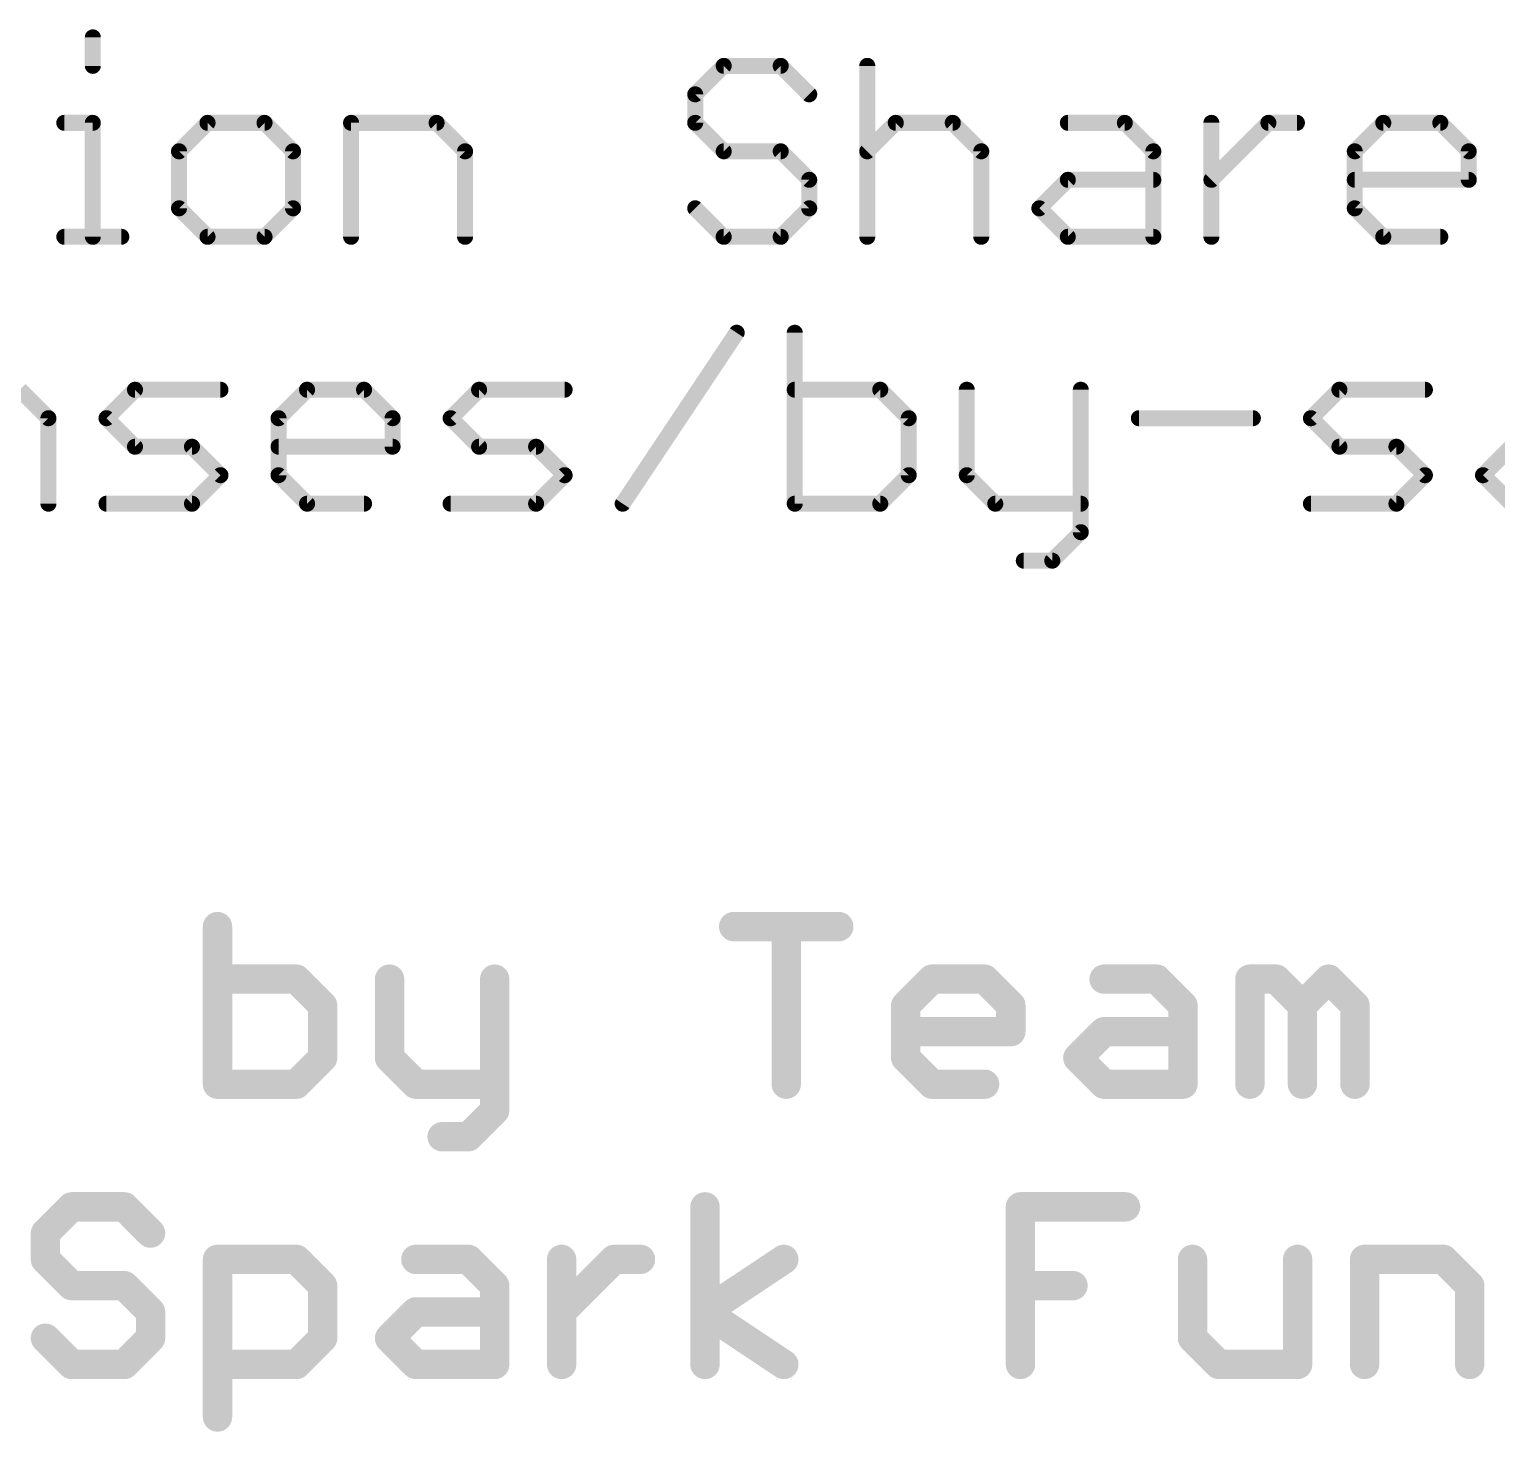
# Model space of a CAD drawing. Extents: x -32 to 75, y -15 to 35.
# Drawn here: x 34.1 to 48.06, y -15.11 to -1.76 of the extents above; entities that cross this region are included whole.
import ezdxf

# ---------------------------------------------------------------- set-up
doc = ezdxf.new("R2010")
doc.units = 0
doc.layers.add('51', color=53, linetype='CONTINUOUS')

msp = doc.modelspace()

# ---------------------------------------------------------------- linework, layer by layer
at = {"layer": '51'}
for points, const_width in [([(34.7058, -1.8356), (34.7058, -2.1068)], 0.1524), ([(40.7087, -2.1068), (40.4375, -2.378)], 0.1524), ([(41.251, -2.1068), (40.7087, -2.1068)], 0.1524), ([(41.5222, -2.378), (41.251, -2.1068)], 0.1524), ([(42.0747, -2.1068), (42.0747, -3.7338)], 0.1524), ([(40.4375, -2.378), (40.4375, -2.6491)], 0.1524), ([(34.4346, -2.6491), (34.7058, -2.6491)], 0.1524), ([(34.7058, -2.6491), (34.7058, -3.7338)], 0.1524), ([(35.7972, -2.6491), (35.5261, -2.9203)], 0.1524), ([(36.3396, -2.6491), (35.7972, -2.6491)], 0.1524), ([(36.6107, -2.9203), (36.3396, -2.6491)], 0.1524), ([(37.1632, -3.7338), (37.1632, -2.6491)], 0.1524), ([(37.1632, -2.6491), (37.9767, -2.6491)], 0.1524), ([(37.9767, -2.6491), (38.2479, -2.9203)], 0.1524), ([(40.4375, -2.6491), (40.7087, -2.9203)], 0.1524), ([(42.0747, -2.9203), (42.3458, -2.6491)], 0.1524), ([(42.3458, -2.6491), (42.8882, -2.6491)], 0.1524), ([(42.8882, -2.6491), (43.1593, -2.9203)], 0.1524), ([(43.983, -2.6491), (44.5253, -2.6491)], 0.1524), ([(44.5253, -2.6491), (44.7965, -2.9203)], 0.1524), ([(45.349, -3.7338), (45.349, -2.6491)], 0.1524), ([(45.349, -3.1915), (45.8913, -2.6491)], 0.1524), ([(45.8913, -2.6491), (46.1625, -2.6491)], 0.1524), ([(46.7133, -2.9203), (46.9845, -2.6491)], 0.1524), ([(46.9845, -2.6491), (47.5268, -2.6491)], 0.1524), ([(47.5268, -2.6491), (47.798, -2.9203)], 0.1524), ([(35.5261, -2.9203), (35.5261, -3.4626)], 0.1524), ([(36.6107, -3.4626), (36.6107, -2.9203)], 0.1524), ([(38.2479, -2.9203), (38.2479, -3.7338)], 0.1524), ([(40.7087, -2.9203), (41.251, -2.9203)], 0.1524), ([(41.251, -2.9203), (41.5222, -3.1915)], 0.1524), ([(43.1593, -2.9203), (43.1593, -3.7338)], 0.1524), ([(44.7965, -2.9203), (44.7965, -3.7338)], 0.1524), ([(46.7133, -3.4626), (46.7133, -2.9203)], 0.1524), ([(47.798, -2.9203), (47.798, -3.1915)], 0.1524), ([(41.5222, -3.1915), (41.5222, -3.4626)], 0.1524), ([(43.7118, -3.4626), (43.983, -3.1915)], 0.1524), ([(43.983, -3.1915), (44.7965, -3.1915)], 0.1524), ([(47.798, -3.1915), (46.7133, -3.1915)], 0.1524), ([(35.5261, -3.4626), (35.7972, -3.7338)], 0.1524), ([(36.3396, -3.7338), (36.6107, -3.4626)], 0.1524), ([(40.7087, -3.7338), (40.4375, -3.4626)], 0.1524), ([(41.5222, -3.4626), (41.251, -3.7338)], 0.1524), ([(43.983, -3.7338), (43.7118, -3.4626)], 0.1524), ([(46.9845, -3.7338), (46.7133, -3.4626)], 0.1524), ([(34.4346, -3.7338), (34.977, -3.7338)], 0.1524), ([(35.7972, -3.7338), (36.3396, -3.7338)], 0.1524), ([(41.251, -3.7338), (40.7087, -3.7338)], 0.1524), ([(44.7965, -3.7338), (43.983, -3.7338)], 0.1524), ([(47.5268, -3.7338), (46.9845, -3.7338)], 0.1524), ([(39.7474, -6.2738), (40.832, -4.6468)], 0.1524), ([(41.3845, -4.6468), (41.3845, -6.2738)], 0.1524), ([(34.0122, -5.1891), (34.2834, -5.4603)], 0.1524), ([(34.8359, -5.4603), (35.1071, -5.1891)], 0.1524), ([(35.1071, -5.1891), (35.9205, -5.1891)], 0.1524), ([(36.473, -5.4603), (36.7442, -5.1891)], 0.1524), ([(36.7442, -5.1891), (37.2865, -5.1891)], 0.1524), ([(37.2865, -5.1891), (37.5577, -5.4603)], 0.1524), ([(38.1102, -5.4603), (38.3814, -5.1891)], 0.1524), ([(38.3814, -5.1891), (39.1949, -5.1891)], 0.1524), ([(42.198, -5.1891), (41.3845, -5.1891)], 0.1524), ([(42.4692, -5.4603), (42.198, -5.1891)], 0.1524), ([(43.0217, -5.1891), (43.0217, -6.0026)], 0.1524), ([(44.1063, -5.1891), (44.1063, -6.545)], 0.1524), ([(46.296, -5.4603), (46.5671, -5.1891)], 0.1524), ([(46.5671, -5.1891), (47.3806, -5.1891)], 0.1524), ([(34.2834, -5.4603), (34.2834, -6.2738)], 0.1524), ([(35.1071, -5.7315), (34.8359, -5.4603)], 0.1524), ([(36.473, -6.0026), (36.473, -5.4603)], 0.1524), ([(37.5577, -5.4603), (37.5577, -5.7315)], 0.1524), ([(38.3814, -5.7315), (38.1102, -5.4603)], 0.1524), ([(42.4692, -6.0026), (42.4692, -5.4603)], 0.1524), ([(44.6588, -5.4603), (45.7435, -5.4603)], 0.1524), ([(46.5671, -5.7315), (46.296, -5.4603)], 0.1524), ([(35.6494, -5.7315), (35.1071, -5.7315)], 0.1524), ([(35.9205, -6.0026), (35.6494, -5.7315)], 0.1524), ([(37.5577, -5.7315), (36.473, -5.7315)], 0.1524), ([(38.9237, -5.7315), (38.3814, -5.7315)], 0.1524), ([(39.1949, -6.0026), (38.9237, -5.7315)], 0.1524), ([(47.1095, -5.7315), (46.5671, -5.7315)], 0.1524), ([(47.3806, -6.0026), (47.1095, -5.7315)], 0.1524), ([(47.9331, -6.0026), (48.2043, -5.7315)], 0.1524), ([(35.6494, -6.2738), (35.9205, -6.0026)], 0.1524), ([(36.7442, -6.2738), (36.473, -6.0026)], 0.1524), ([(38.9237, -6.2738), (39.1949, -6.0026)], 0.1524), ([(42.198, -6.2738), (42.4692, -6.0026)], 0.1524), ([(43.0217, -6.0026), (43.2928, -6.2738)], 0.1524), ([(47.1095, -6.2738), (47.3806, -6.0026)], 0.1524), ([(48.2043, -6.2738), (47.9331, -6.0026)], 0.1524), ([(34.8359, -6.2738), (35.6494, -6.2738)], 0.1524), ([(37.2865, -6.2738), (36.7442, -6.2738)], 0.1524), ([(38.1102, -6.2738), (38.9237, -6.2738)], 0.1524), ([(41.3845, -6.2738), (42.198, -6.2738)], 0.1524), ([(43.2928, -6.2738), (44.1063, -6.2738)], 0.1524), ([(46.296, -6.2738), (47.1095, -6.2738)], 0.1524), ([(44.1063, -6.545), (43.8352, -6.8161)], 0.1524), ([(43.8352, -6.8161), (43.564, -6.8161)], 0.1524), ([(35.8922, -10.2984), (35.8922, -11.7983)], 0.2794), ([(40.8036, -10.2984), (41.8036, -10.2984)], 0.2794), ([(41.3036, -11.7983), (41.3036, -10.2984)], 0.2794), ([(36.6421, -10.7984), (35.8922, -10.7984)], 0.2794), ([(36.8921, -11.0484), (36.6421, -10.7984)], 0.2794), ([(37.5293, -10.7984), (37.5293, -11.5483)], 0.2794), ([(38.5293, -10.7984), (38.5293, -12.0483)], 0.2794), ([(42.4408, -11.0484), (42.6908, -10.7984)], 0.2794), ([(42.6908, -10.7984), (43.1907, -10.7984)], 0.2794), ([(43.1907, -10.7984), (43.4407, -11.0484)], 0.2794), ([(44.3279, -10.7984), (44.8279, -10.7984)], 0.2794), ([(44.8279, -10.7984), (45.0779, -11.0484)], 0.2794), ([(45.7151, -11.7983), (45.7151, -10.7984)], 0.2794), ([(45.7151, -10.7984), (45.9651, -10.7984)], 0.2794), ([(45.9651, -10.7984), (46.2151, -11.0484)], 0.2794), ([(46.2151, -11.0484), (46.4651, -10.7984)], 0.2794), ([(46.4651, -10.7984), (46.715, -11.0484)], 0.2794), ([(36.8921, -11.5483), (36.8921, -11.0484)], 0.2794), ([(42.4408, -11.5483), (42.4408, -11.0484)], 0.2794), ([(43.4407, -11.0484), (43.4407, -11.2983)], 0.2794), ([(45.0779, -11.0484), (45.0779, -11.7983)], 0.2794), ([(46.2151, -11.0484), (46.2151, -11.7983)], 0.2794), ([(46.715, -11.0484), (46.715, -11.7983)], 0.2794), ([(43.4407, -11.2983), (42.4408, -11.2983)], 0.2794), ([(44.078, -11.5483), (44.3279, -11.2983)], 0.2794), ([(44.3279, -11.2983), (45.0779, -11.2983)], 0.2794), ([(36.6421, -11.7983), (36.8921, -11.5483)], 0.2794), ([(37.5293, -11.5483), (37.7793, -11.7983)], 0.2794), ([(42.6908, -11.7983), (42.4408, -11.5483)], 0.2794), ([(44.3279, -11.7983), (44.078, -11.5483)], 0.2794), ([(35.8922, -11.7983), (36.6421, -11.7983)], 0.2794), ([(37.7793, -11.7983), (38.5293, -11.7983)], 0.2794), ([(43.1907, -11.7983), (42.6908, -11.7983)], 0.2794), ([(45.0779, -11.7983), (44.3279, -11.7983)], 0.2794), ([(38.5293, -12.0483), (38.2793, -12.2983)], 0.2794), ([(38.2793, -12.2983), (38.0293, -12.2983)], 0.2794), ([(34.505, -12.9654), (34.255, -13.2154)], 0.2794), ([(35.005, -12.9654), (34.505, -12.9654)], 0.2794), ([(35.2549, -13.2154), (35.005, -12.9654)], 0.2794), ([(40.5308, -14.4653), (40.5308, -12.9654)], 0.2794), ([(43.5322, -14.4653), (43.5322, -12.9654)], 0.2794), ([(43.5322, -12.9654), (44.5322, -12.9654)], 0.2794), ([(34.255, -13.2154), (34.255, -13.4654)], 0.2794), ([(34.255, -13.4654), (34.505, -13.7154)], 0.2794), ([(35.8922, -14.9653), (35.8922, -13.4654)], 0.2794), ([(35.8922, -13.4654), (36.6421, -13.4654)], 0.2794), ([(36.6421, -13.4654), (36.8921, -13.7154)], 0.2794), ([(37.7793, -13.4654), (38.2793, -13.4654)], 0.2794), ([(38.2793, -13.4654), (38.5293, -13.7154)], 0.2794), ([(39.1665, -14.4653), (39.1665, -13.4654)], 0.2794), ([(39.1665, -13.9653), (39.6664, -13.4654)], 0.2794), ([(39.6664, -13.4654), (39.9164, -13.4654)], 0.2794), ([(40.5308, -13.9653), (41.2807, -13.4654)], 0.2794), ([(45.1694, -13.4654), (45.1694, -14.2153)], 0.2794), ([(46.1693, -14.4653), (46.1693, -13.4654)], 0.2794), ([(46.8066, -14.4653), (46.8066, -13.4654)], 0.2794), ([(46.8066, -13.4654), (47.5565, -13.4654)], 0.2794), ([(47.5565, -13.4654), (47.8065, -13.7154)], 0.2794), ([(34.505, -13.7154), (35.005, -13.7154)], 0.2794), ([(35.005, -13.7154), (35.2549, -13.9653)], 0.2794), ([(36.8921, -13.7154), (36.8921, -14.2153)], 0.2794), ([(38.5293, -13.7154), (38.5293, -14.4653)], 0.2794), ([(43.5322, -13.7154), (44.0322, -13.7154)], 0.2794), ([(47.8065, -13.7154), (47.8065, -14.4653)], 0.2794), ([(35.2549, -13.9653), (35.2549, -14.2153)], 0.2794), ([(37.5293, -14.2153), (37.7793, -13.9653)], 0.2794), ([(37.7793, -13.9653), (38.5293, -13.9653)], 0.2794), ([(41.2807, -14.4653), (40.5308, -13.9653)], 0.2794), ([(34.505, -14.4653), (34.255, -14.2153)], 0.2794), ([(35.2549, -14.2153), (35.005, -14.4653)], 0.2794), ([(36.8921, -14.2153), (36.6421, -14.4653)], 0.2794), ([(37.7793, -14.4653), (37.5293, -14.2153)], 0.2794), ([(45.1694, -14.2153), (45.4194, -14.4653)], 0.2794), ([(35.005, -14.4653), (34.505, -14.4653)], 0.2794), ([(36.6421, -14.4653), (35.8922, -14.4653)], 0.2794), ([(38.5293, -14.4653), (37.7793, -14.4653)], 0.2794), ([(45.4194, -14.4653), (46.1693, -14.4653)], 0.2794)]:
    msp.add_lwpolyline(points, dxfattribs=dict(at, const_width=const_width))
for points, const_width in [([(34.7439, -1.8356, 1), (34.6677, -1.8356)], 0.0762), ([(34.6677, -2.1068, 1), (34.7439, -2.1068)], 0.0762), ([(40.7087, -2.0687, 1), (40.7087, -2.1449)], 0.0762), ([(40.7356, -2.1338, 1), (40.6818, -2.0799)], 0.0762), ([(41.278, -2.0799, 1), (41.2241, -2.1338)], 0.0762), ([(41.251, -2.1449, 1), (41.251, -2.0687)], 0.0762), ([(42.1128, -2.1068, 1), (42.0366, -2.1068)], 0.0762), ([(40.4756, -2.378, 1), (40.3994, -2.378)], 0.0762), ([(40.4106, -2.351, 1), (40.4645, -2.4049)], 0.0762), ([(41.4953, -2.4049, 1), (41.5491, -2.351)], 0.0762), ([(34.4346, -2.611, 1), (34.4346, -2.6872)], 0.0762), ([(34.7439, -2.6491, 1), (34.6677, -2.6491)], 0.0762), ([(34.7058, -2.6872, 1), (34.7058, -2.611)], 0.0762), ([(35.7972, -2.611, 1), (35.7972, -2.6872)], 0.0762), ([(35.8242, -2.6761, 1), (35.7703, -2.6222)], 0.0762), ([(36.3665, -2.6222, 1), (36.3126, -2.6761)], 0.0762), ([(36.3396, -2.6872, 1), (36.3396, -2.611)], 0.0762), ([(37.2013, -2.6491, 1), (37.1251, -2.6491)], 0.0762), ([(37.1632, -2.611, 1), (37.1632, -2.6872)], 0.0762), ([(38.0037, -2.6222, 1), (37.9498, -2.6761)], 0.0762), ([(37.9767, -2.6872, 1), (37.9767, -2.611)], 0.0762), ([(40.4645, -2.6222, 1), (40.4106, -2.6761)], 0.0762), ([(40.3994, -2.6491, 1), (40.4756, -2.6491)], 0.0762), ([(42.3458, -2.611, 1), (42.3458, -2.6872)], 0.0762), ([(42.3728, -2.6761, 1), (42.3189, -2.6222)], 0.0762), ([(42.9151, -2.6222, 1), (42.8612, -2.6761)], 0.0762), ([(42.8882, -2.6872, 1), (42.8882, -2.611)], 0.0762), ([(43.983, -2.611, 1), (43.983, -2.6872)], 0.0762), ([(44.5523, -2.6222, 1), (44.4984, -2.6761)], 0.0762), ([(44.5253, -2.6872, 1), (44.5253, -2.611)], 0.0762), ([(45.3871, -2.6491, 1), (45.3109, -2.6491)], 0.0762), ([(45.8913, -2.611, 1), (45.8913, -2.6872)], 0.0762), ([(45.9183, -2.6761, 1), (45.8644, -2.6222)], 0.0762), ([(46.1625, -2.6872, 1), (46.1625, -2.611)], 0.0762), ([(46.9845, -2.611, 1), (46.9845, -2.6872)], 0.0762), ([(47.0114, -2.6761, 1), (46.9575, -2.6222)], 0.0762), ([(47.5537, -2.6222, 1), (47.4998, -2.6761)], 0.0762), ([(47.5268, -2.6872, 1), (47.5268, -2.611)], 0.0762), ([(35.5642, -2.9203, 1), (35.488, -2.9203)], 0.0762), ([(35.4991, -2.8934, 1), (35.553, -2.9472)], 0.0762), ([(36.6488, -2.9203, 1), (36.5726, -2.9203)], 0.0762), ([(36.5838, -2.9472, 1), (36.6377, -2.8934)], 0.0762), ([(38.286, -2.9203, 1), (38.2098, -2.9203)], 0.0762), ([(38.2209, -2.9472, 1), (38.2748, -2.8934)], 0.0762), ([(40.7087, -2.8822, 1), (40.7087, -2.9584)], 0.0762), ([(40.6818, -2.9472, 1), (40.7356, -2.8934)], 0.0762), ([(41.278, -2.8934, 1), (41.2241, -2.9472)], 0.0762), ([(41.251, -2.9584, 1), (41.251, -2.8822)], 0.0762), ([(42.0477, -2.8934, 1), (42.1016, -2.9472)], 0.0762), ([(43.1974, -2.9203, 1), (43.1212, -2.9203)], 0.0762), ([(43.1324, -2.9472, 1), (43.1863, -2.8934)], 0.0762), ([(44.8346, -2.9203, 1), (44.7584, -2.9203)], 0.0762), ([(44.7696, -2.9472, 1), (44.8234, -2.8934)], 0.0762), ([(46.7514, -2.9203, 1), (46.6752, -2.9203)], 0.0762), ([(46.6864, -2.8934, 1), (46.7402, -2.9472)], 0.0762), ([(47.8361, -2.9203, 1), (47.7599, -2.9203)], 0.0762), ([(47.771, -2.9472, 1), (47.8249, -2.8934)], 0.0762), ([(41.5603, -3.1915, 1), (41.4841, -3.1915)], 0.0762), ([(41.4952, -3.2184, 1), (41.5491, -3.1645)], 0.0762), ([(43.983, -3.1534, 1), (43.983, -3.2296)], 0.0762), ([(44.0099, -3.2184, 1), (43.9561, -3.1645)], 0.0762), ([(44.7965, -3.2296, 1), (44.7965, -3.1534)], 0.0762), ([(45.3221, -3.1645, 1), (45.3759, -3.2184)], 0.0762), ([(46.7133, -3.1534, 1), (46.7133, -3.2296)], 0.0762), ([(47.7599, -3.1915, 1), (47.8361, -3.1915)], 0.0762), ([(47.798, -3.2296, 1), (47.798, -3.1534)], 0.0762), ([(35.553, -3.4357, 1), (35.4991, -3.4896)], 0.0762), ([(35.488, -3.4626, 1), (35.5642, -3.4626)], 0.0762), ([(36.5726, -3.4626, 1), (36.6488, -3.4626)], 0.0762), ([(36.6377, -3.4896, 1), (36.5838, -3.4357)], 0.0762), ([(40.4645, -3.4357, 1), (40.4106, -3.4896)], 0.0762), ([(41.4841, -3.4626, 1), (41.5603, -3.4626)], 0.0762), ([(41.5491, -3.4896, 1), (41.4953, -3.4357)], 0.0762), ([(43.7388, -3.4357, 1), (43.6849, -3.4896)], 0.0762), ([(43.6849, -3.4357, 1), (43.7388, -3.4896)], 0.0762), ([(46.7402, -3.4357, 1), (46.6864, -3.4896)], 0.0762), ([(46.6752, -3.4626, 1), (46.7514, -3.4626)], 0.0762), ([(34.4346, -3.6957, 1), (34.4346, -3.7719)], 0.0762), ([(34.6677, -3.7338, 1), (34.7439, -3.7338)], 0.0762), ([(34.977, -3.7719, 1), (34.977, -3.6957)], 0.0762), ([(35.7972, -3.6957, 1), (35.7972, -3.7719)], 0.0762), ([(35.7703, -3.7607, 1), (35.8242, -3.7069)], 0.0762), ([(36.3126, -3.7069, 1), (36.3665, -3.7607)], 0.0762), ([(36.3396, -3.7719, 1), (36.3396, -3.6957)], 0.0762), ([(37.1251, -3.7338, 1), (37.2013, -3.7338)], 0.0762), ([(38.2098, -3.7338, 1), (38.286, -3.7338)], 0.0762), ([(40.7087, -3.6957, 1), (40.7087, -3.7719)], 0.0762), ([(40.6818, -3.7607, 1), (40.7356, -3.7069)], 0.0762), ([(41.2241, -3.7069, 1), (41.278, -3.7607)], 0.0762), ([(41.251, -3.7719, 1), (41.251, -3.6957)], 0.0762), ([(42.0366, -3.7338, 1), (42.1128, -3.7338)], 0.0762), ([(43.1212, -3.7338, 1), (43.1974, -3.7338)], 0.0762), ([(43.983, -3.6957, 1), (43.983, -3.7719)], 0.0762), ([(43.9561, -3.7607, 1), (44.0099, -3.7069)], 0.0762), ([(44.7584, -3.7338, 1), (44.8346, -3.7338)], 0.0762), ([(44.7965, -3.7719, 1), (44.7965, -3.6957)], 0.0762), ([(45.3109, -3.7338, 1), (45.3871, -3.7338)], 0.0762), ([(46.9845, -3.6957, 1), (46.9845, -3.7719)], 0.0762), ([(46.9575, -3.7607, 1), (47.0114, -3.7069)], 0.0762), ([(47.5268, -3.7719, 1), (47.5268, -3.6957)], 0.0762), ([(40.8637, -4.6679, 1), (40.8003, -4.6257)], 0.0762), ([(41.4226, -4.6468, 1), (41.3464, -4.6468)], 0.0762), ([(35.1071, -5.151, 1), (35.1071, -5.2272)], 0.0762), ([(35.134, -5.2161, 1), (35.0801, -5.1622)], 0.0762), ([(35.9205, -5.2272, 1), (35.9205, -5.151)], 0.0762), ([(36.7442, -5.151, 1), (36.7442, -5.2272)], 0.0762), ([(36.7712, -5.2161, 1), (36.7173, -5.1622)], 0.0762), ([(37.3135, -5.1622, 1), (37.2596, -5.2161)], 0.0762), ([(37.2865, -5.2272, 1), (37.2865, -5.151)], 0.0762), ([(38.3814, -5.151, 1), (38.3814, -5.2272)], 0.0762), ([(38.4083, -5.2161, 1), (38.3544, -5.1622)], 0.0762), ([(39.1949, -5.2272, 1), (39.1949, -5.151)], 0.0762), ([(41.3845, -5.151, 1), (41.3845, -5.2272)], 0.0762), ([(42.225, -5.1622, 1), (42.1711, -5.2161)], 0.0762), ([(42.198, -5.2272, 1), (42.198, -5.151)], 0.0762), ([(43.0598, -5.1891, 1), (42.9836, -5.1891)], 0.0762), ([(44.1444, -5.1891, 1), (44.0682, -5.1891)], 0.0762), ([(46.5671, -5.151, 1), (46.5671, -5.2272)], 0.0762), ([(46.5941, -5.2161, 1), (46.5402, -5.1622)], 0.0762), ([(47.3806, -5.2272, 1), (47.3806, -5.151)], 0.0762), ([(34.3215, -5.4603, 1), (34.2453, -5.4603)], 0.0762), ([(34.2565, -5.4872, 1), (34.3103, -5.4334)], 0.0762), ([(34.8628, -5.4334, 1), (34.8089, -5.4872)], 0.0762), ([(34.8089, -5.4334, 1), (34.8628, -5.4872)], 0.0762), ([(36.5111, -5.4603, 1), (36.4349, -5.4603)], 0.0762), ([(36.4461, -5.4334, 1), (36.5, -5.4872)], 0.0762), ([(37.5958, -5.4603, 1), (37.5196, -5.4603)], 0.0762), ([(37.5308, -5.4872, 1), (37.5846, -5.4334)], 0.0762), ([(38.1371, -5.4334, 1), (38.0833, -5.4872)], 0.0762), ([(38.0833, -5.4334, 1), (38.1371, -5.4872)], 0.0762), ([(42.5073, -5.4603, 1), (42.4311, -5.4603)], 0.0762), ([(42.4422, -5.4872, 1), (42.4961, -5.4334)], 0.0762), ([(44.6588, -5.4222, 1), (44.6588, -5.4984)], 0.0762), ([(45.7435, -5.4984, 1), (45.7435, -5.4222)], 0.0762), ([(46.3229, -5.4334, 1), (46.269, -5.4872)], 0.0762), ([(46.269, -5.4334, 1), (46.3229, -5.4872)], 0.0762), ([(35.1071, -5.6934, 1), (35.1071, -5.7696)], 0.0762), ([(35.0801, -5.7584, 1), (35.134, -5.7045)], 0.0762), ([(35.6763, -5.7045, 1), (35.6224, -5.7584)], 0.0762), ([(35.6494, -5.7696, 1), (35.6494, -5.6934)], 0.0762), ([(36.473, -5.6934, 1), (36.473, -5.7696)], 0.0762), ([(37.5196, -5.7315, 1), (37.5958, -5.7315)], 0.0762), ([(37.5577, -5.7696, 1), (37.5577, -5.6934)], 0.0762), ([(38.3814, -5.6934, 1), (38.3814, -5.7696)], 0.0762), ([(38.3544, -5.7584, 1), (38.4083, -5.7045)], 0.0762), ([(38.9506, -5.7045, 1), (38.8968, -5.7584)], 0.0762), ([(38.9237, -5.7696, 1), (38.9237, -5.6934)], 0.0762), ([(46.5671, -5.6934, 1), (46.5671, -5.7696)], 0.0762), ([(46.5402, -5.7584, 1), (46.5941, -5.7045)], 0.0762), ([(47.1364, -5.7045, 1), (47.0825, -5.7584)], 0.0762), ([(47.1095, -5.7696, 1), (47.1095, -5.6934)], 0.0762), ([(35.9475, -6.0296, 1), (35.8936, -5.9757)], 0.0762), ([(35.8936, -6.0296, 1), (35.9475, -5.9757)], 0.0762), ([(36.5, -5.9757, 1), (36.4461, -6.0296)], 0.0762), ([(36.4349, -6.0026, 1), (36.5111, -6.0026)], 0.0762), ([(39.2218, -6.0296, 1), (39.1679, -5.9757)], 0.0762), ([(39.1679, -6.0296, 1), (39.2218, -5.9757)], 0.0762), ([(42.4311, -6.0026, 1), (42.5073, -6.0026)], 0.0762), ([(42.4961, -6.0296, 1), (42.4422, -5.9757)], 0.0762), ([(43.0486, -5.9757, 1), (42.9947, -6.0296)], 0.0762), ([(42.9836, -6.0026, 1), (43.0598, -6.0026)], 0.0762), ([(47.4076, -6.0296, 1), (47.3537, -5.9757)], 0.0762), ([(47.3537, -6.0296, 1), (47.4076, -5.9757)], 0.0762), ([(47.9601, -5.9757, 1), (47.9062, -6.0296)], 0.0762), ([(47.9062, -5.9757, 1), (47.9601, -6.0296)], 0.0762), ([(34.2453, -6.2738, 1), (34.3215, -6.2738)], 0.0762), ([(34.8359, -6.2357, 1), (34.8359, -6.3119)], 0.0762), ([(35.6224, -6.2469, 1), (35.6763, -6.3007)], 0.0762), ([(35.6494, -6.3119, 1), (35.6494, -6.2357)], 0.0762), ([(36.7442, -6.2357, 1), (36.7442, -6.3119)], 0.0762), ([(36.7173, -6.3007, 1), (36.7712, -6.2469)], 0.0762), ([(37.2865, -6.3119, 1), (37.2865, -6.2357)], 0.0762), ([(38.1102, -6.2357, 1), (38.1102, -6.3119)], 0.0762), ([(38.8968, -6.2469, 1), (38.9506, -6.3007)], 0.0762), ([(38.9237, -6.3119, 1), (38.9237, -6.2357)], 0.0762), ([(39.7157, -6.2527, 1), (39.7791, -6.2949)], 0.0762), ([(41.3845, -6.2357, 1), (41.3845, -6.3119)], 0.0762), ([(41.3464, -6.2738, 1), (41.4226, -6.2738)], 0.0762), ([(42.1711, -6.2469, 1), (42.2249, -6.3007)], 0.0762), ([(42.198, -6.3119, 1), (42.198, -6.2357)], 0.0762), ([(43.2928, -6.2357, 1), (43.2928, -6.3119)], 0.0762), ([(43.2659, -6.3007, 1), (43.3198, -6.2469)], 0.0762), ([(44.1063, -6.3119, 1), (44.1063, -6.2357)], 0.0762), ([(46.296, -6.2357, 1), (46.296, -6.3119)], 0.0762), ([(47.0825, -6.2469, 1), (47.1364, -6.3007)], 0.0762), ([(47.1095, -6.3119, 1), (47.1095, -6.2357)], 0.0762), ([(44.0682, -6.545, 1), (44.1444, -6.545)], 0.0762), ([(44.1333, -6.5719, 1), (44.0794, -6.518)], 0.0762), ([(43.564, -6.778, 1), (43.564, -6.8542)], 0.0762), ([(43.8082, -6.7892, 1), (43.8621, -6.8431)], 0.0762), ([(43.8352, -6.8542, 1), (43.8352, -6.778)], 0.0762), ([(35.962, -10.2984, 1), (35.8223, -10.2984)], 0.1397), ([(40.8036, -10.2286, 1), (40.8036, -10.3683)], 0.1397), ([(41.3735, -10.2984, 1), (41.2338, -10.2984)], 0.1397), ([(41.8036, -10.3683, 1), (41.8036, -10.2286)], 0.1397), ([(35.8922, -10.7285, 1), (35.8922, -10.8682)], 0.1397), ([(36.6915, -10.749, 1), (36.5927, -10.8478)], 0.1397), ([(36.6421, -10.8682, 1), (36.6421, -10.7285)], 0.1397), ([(37.5992, -10.7984, 1), (37.4595, -10.7984)], 0.1397), ([(38.5991, -10.7984, 1), (38.4594, -10.7984)], 0.1397), ([(42.6908, -10.7285, 1), (42.6908, -10.8682)], 0.1397), ([(42.7402, -10.8478, 1), (42.6414, -10.749)], 0.1397), ([(43.2401, -10.749, 1), (43.1413, -10.8478)], 0.1397), ([(43.1907, -10.8682, 1), (43.1907, -10.7285)], 0.1397), ([(44.3279, -10.7285, 1), (44.3279, -10.8682)], 0.1397), ([(44.8773, -10.749, 1), (44.7785, -10.8478)], 0.1397), ([(44.8279, -10.8682, 1), (44.8279, -10.7285)], 0.1397), ([(45.7151, -10.7285, 1), (45.7151, -10.8682)], 0.1397), ([(45.785, -10.7984, 1), (45.6453, -10.7984)], 0.1397), ([(46.0145, -10.749, 1), (45.9157, -10.8478)], 0.1397), ([(45.9651, -10.8682, 1), (45.9651, -10.7285)], 0.1397), ([(46.5144, -10.749, 1), (46.4157, -10.8478)], 0.1397), ([(46.5144, -10.8478, 1), (46.4157, -10.749)], 0.1397), ([(36.9619, -11.0484, 1), (36.8222, -11.0484)], 0.1397), ([(36.8427, -11.0978, 1), (36.9415, -10.999)], 0.1397), ([(42.5107, -11.0484, 1), (42.371, -11.0484)], 0.1397), ([(42.3914, -10.999, 1), (42.4902, -11.0978)], 0.1397), ([(43.5106, -11.0484, 1), (43.3709, -11.0484)], 0.1397), ([(43.3913, -11.0978, 1), (43.4901, -10.999)], 0.1397), ([(45.1477, -11.0484, 1), (45.008, -11.0484)], 0.1397), ([(45.0285, -11.0978, 1), (45.1273, -10.999)], 0.1397), ([(46.2849, -11.0484, 1), (46.1452, -11.0484)], 0.1397), ([(46.1657, -10.999, 1), (46.2645, -11.0978)], 0.1397), ([(46.1657, -11.0978, 1), (46.2645, -10.999)], 0.1397), ([(46.7849, -11.0484, 1), (46.6452, -11.0484)], 0.1397), ([(46.6656, -11.0978, 1), (46.7644, -10.999)], 0.1397), ([(42.4408, -11.2285, 1), (42.4408, -11.3682)], 0.1397), ([(43.4407, -11.3682, 1), (43.4407, -11.2285)], 0.1397), ([(44.3279, -11.2285, 1), (44.3279, -11.3682)], 0.1397), ([(44.3773, -11.3477, 1), (44.2785, -11.2489)], 0.1397), ([(45.0779, -11.3682, 1), (45.0779, -11.2285)], 0.1397), ([(43.3709, -11.2983, 1), (43.5106, -11.2983)], 0.1397), ([(36.9415, -11.5977, 1), (36.8427, -11.4989)], 0.1397), ([(37.5787, -11.4989, 1), (37.4799, -11.5977)], 0.1397), ([(42.4902, -11.4989, 1), (42.3914, -11.5977)], 0.1397), ([(44.1273, -11.4989, 1), (44.0286, -11.5977)], 0.1397), ([(44.0286, -11.4989, 1), (44.1273, -11.5977)], 0.1397), ([(36.8222, -11.5483, 1), (36.9619, -11.5483)], 0.1397), ([(37.4595, -11.5483, 1), (37.5992, -11.5483)], 0.1397), ([(42.371, -11.5483, 1), (42.5107, -11.5483)], 0.1397), ([(35.8922, -11.7285, 1), (35.8922, -11.8682)], 0.1397), ([(36.5927, -11.7489, 1), (36.6915, -11.8477)], 0.1397), ([(36.6421, -11.8682, 1), (36.6421, -11.7285)], 0.1397), ([(37.7793, -11.7285, 1), (37.7793, -11.8682)], 0.1397), ([(37.7299, -11.8477, 1), (37.8287, -11.7489)], 0.1397), ([(38.5293, -11.8682, 1), (38.5293, -11.7285)], 0.1397), ([(42.6908, -11.7285, 1), (42.6908, -11.8682)], 0.1397), ([(42.6414, -11.8477, 1), (42.7402, -11.7489)], 0.1397), ([(43.1907, -11.8682, 1), (43.1907, -11.7285)], 0.1397), ([(44.3279, -11.7285, 1), (44.3279, -11.8682)], 0.1397), ([(44.2785, -11.8477, 1), (44.3773, -11.7489)], 0.1397), ([(45.0779, -11.8682, 1), (45.0779, -11.7285)], 0.1397), ([(35.8223, -11.7983, 1), (35.962, -11.7983)], 0.1397), ([(41.2338, -11.7983, 1), (41.3735, -11.7983)], 0.1397), ([(45.008, -11.7983, 1), (45.1477, -11.7983)], 0.1397), ([(45.6453, -11.7983, 1), (45.785, -11.7983)], 0.1397), ([(46.1452, -11.7983, 1), (46.2849, -11.7983)], 0.1397), ([(46.6452, -11.7983, 1), (46.7849, -11.7983)], 0.1397), ([(38.4594, -12.0483, 1), (38.5991, -12.0483)], 0.1397), ([(38.5786, -12.0977, 1), (38.4799, -11.9989)], 0.1397), ([(38.0293, -12.2284, 1), (38.0293, -12.3681)], 0.1397), ([(38.2299, -12.2489, 1), (38.3287, -12.3477)], 0.1397), ([(38.2793, -12.3681, 1), (38.2793, -12.2284)], 0.1397), ([(34.505, -12.8956, 1), (34.505, -13.0353)], 0.1397), ([(34.5544, -13.0148, 1), (34.4556, -12.916)], 0.1397), ([(35.0544, -12.916, 1), (34.9556, -13.0148)], 0.1397), ([(35.005, -13.0353, 1), (35.005, -12.8956)], 0.1397), ([(40.6006, -12.9654, 1), (40.4609, -12.9654)], 0.1397), ([(43.6021, -12.9654, 1), (43.4624, -12.9654)], 0.1397), ([(43.5322, -12.8956, 1), (43.5322, -13.0353)], 0.1397), ([(44.5322, -13.0353, 1), (44.5322, -12.8956)], 0.1397), ([(34.3249, -13.2154, 1), (34.1852, -13.2154)], 0.1397), ([(34.2056, -13.166, 1), (34.3044, -13.2648)], 0.1397), ([(35.2055, -13.2648, 1), (35.3043, -13.166)], 0.1397), ([(34.3044, -13.416, 1), (34.2056, -13.5148)], 0.1397), ([(34.1852, -13.4654, 1), (34.3249, -13.4654)], 0.1397), ([(35.962, -13.4654, 1), (35.8223, -13.4654)], 0.1397), ([(35.8922, -13.3955, 1), (35.8922, -13.5352)], 0.1397), ([(36.6915, -13.416, 1), (36.5927, -13.5148)], 0.1397), ([(36.6421, -13.5352, 1), (36.6421, -13.3955)], 0.1397), ([(37.7793, -13.3955, 1), (37.7793, -13.5352)], 0.1397), ([(38.3287, -13.416, 1), (38.2299, -13.5148)], 0.1397), ([(38.2793, -13.5352, 1), (38.2793, -13.3955)], 0.1397), ([(39.2363, -13.4654, 1), (39.0966, -13.4654)], 0.1397), ([(39.6664, -13.3955, 1), (39.6664, -13.5352)], 0.1397), ([(39.7158, -13.5148, 1), (39.6171, -13.416)], 0.1397), ([(39.9164, -13.5352, 1), (39.9164, -13.3955)], 0.1397), ([(41.3195, -13.5235, 1), (41.242, -13.4073)], 0.1397), ([(45.2392, -13.4654, 1), (45.0995, -13.4654)], 0.1397), ([(46.2392, -13.4654, 1), (46.0995, -13.4654)], 0.1397), ([(46.8764, -13.4654, 1), (46.7367, -13.4654)], 0.1397), ([(46.8066, -13.3955, 1), (46.8066, -13.5352)], 0.1397), ([(47.6059, -13.416, 1), (47.5071, -13.5148)], 0.1397), ([(47.5565, -13.5352, 1), (47.5565, -13.3955)], 0.1397), ([(34.505, -13.6455, 1), (34.505, -13.7852)], 0.1397), ([(34.4556, -13.7648, 1), (34.5544, -13.666)], 0.1397), ([(35.0544, -13.666, 1), (34.9556, -13.7648)], 0.1397), ([(35.005, -13.7852, 1), (35.005, -13.6455)], 0.1397), ([(36.9619, -13.7154, 1), (36.8222, -13.7154)], 0.1397), ([(36.8427, -13.7648, 1), (36.9415, -13.666)], 0.1397), ([(38.5991, -13.7154, 1), (38.4594, -13.7154)], 0.1397), ([(38.4799, -13.7648, 1), (38.5786, -13.666)], 0.1397), ([(43.5322, -13.6455, 1), (43.5322, -13.7852)], 0.1397), ([(44.0322, -13.7852, 1), (44.0322, -13.6455)], 0.1397), ([(47.8763, -13.7154, 1), (47.7366, -13.7154)], 0.1397), ([(47.7571, -13.7648, 1), (47.8559, -13.666)], 0.1397), ([(35.3248, -13.9653, 1), (35.1851, -13.9653)], 0.1397), ([(35.2055, -14.0147, 1), (35.3043, -13.9159)], 0.1397), ([(37.7793, -13.8955, 1), (37.7793, -14.0352)], 0.1397), ([(37.8287, -14.0147, 1), (37.7299, -13.9159)], 0.1397), ([(38.5293, -14.0352, 1), (38.5293, -13.8955)], 0.1397), ([(39.1171, -13.9159, 1), (39.2159, -14.0147)], 0.1397), ([(40.5695, -13.9072, 1), (40.492, -14.0235)], 0.1397), ([(40.492, -13.9072, 1), (40.5695, -14.0235)], 0.1397), ([(34.3044, -14.1659, 1), (34.2056, -14.2647)], 0.1397), ([(35.3043, -14.2647, 1), (35.2055, -14.1659)], 0.1397), ([(36.9415, -14.2647, 1), (36.8427, -14.1659)], 0.1397), ([(37.5787, -14.1659, 1), (37.4799, -14.2647)], 0.1397), ([(37.4799, -14.1659, 1), (37.5787, -14.2647)], 0.1397), ([(45.2188, -14.1659, 1), (45.12, -14.2647)], 0.1397), ([(35.1851, -14.2153, 1), (35.3248, -14.2153)], 0.1397), ([(36.8222, -14.2153, 1), (36.9619, -14.2153)], 0.1397), ([(45.0995, -14.2153, 1), (45.2392, -14.2153)], 0.1397), ([(34.505, -14.3955, 1), (34.505, -14.5352)], 0.1397), ([(34.4556, -14.5147, 1), (34.5544, -14.4159)], 0.1397), ([(34.9556, -14.4159, 1), (35.0544, -14.5147)], 0.1397), ([(35.005, -14.5352, 1), (35.005, -14.3955)], 0.1397), ([(35.8922, -14.3955, 1), (35.8922, -14.5352)], 0.1397), ([(36.5927, -14.4159, 1), (36.6915, -14.5147)], 0.1397), ([(36.6421, -14.5352, 1), (36.6421, -14.3955)], 0.1397), ([(37.7793, -14.3955, 1), (37.7793, -14.5352)], 0.1397), ([(37.7299, -14.5147, 1), (37.8287, -14.4159)], 0.1397), ([(38.5293, -14.5352, 1), (38.5293, -14.3955)], 0.1397), ([(41.242, -14.5234, 1), (41.3195, -14.4072)], 0.1397), ([(45.4194, -14.3955, 1), (45.4194, -14.5352)], 0.1397), ([(45.37, -14.5147, 1), (45.4688, -14.4159)], 0.1397), ([(46.1693, -14.5352, 1), (46.1693, -14.3955)], 0.1397), ([(38.4594, -14.4653, 1), (38.5991, -14.4653)], 0.1397), ([(39.0966, -14.4653, 1), (39.2363, -14.4653)], 0.1397), ([(40.4609, -14.4653, 1), (40.6006, -14.4653)], 0.1397), ([(43.4624, -14.4653, 1), (43.6021, -14.4653)], 0.1397), ([(46.0995, -14.4653, 1), (46.2392, -14.4653)], 0.1397), ([(46.7367, -14.4653, 1), (46.8764, -14.4653)], 0.1397), ([(47.7366, -14.4653, 1), (47.8763, -14.4653)], 0.1397), ([(35.8223, -14.9653, 1), (35.962, -14.9653)], 0.1397)]:
    msp.add_lwpolyline(points, format="xyb", dxfattribs=dict(at, const_width=const_width))

doc.saveas('drawing.dxf')
